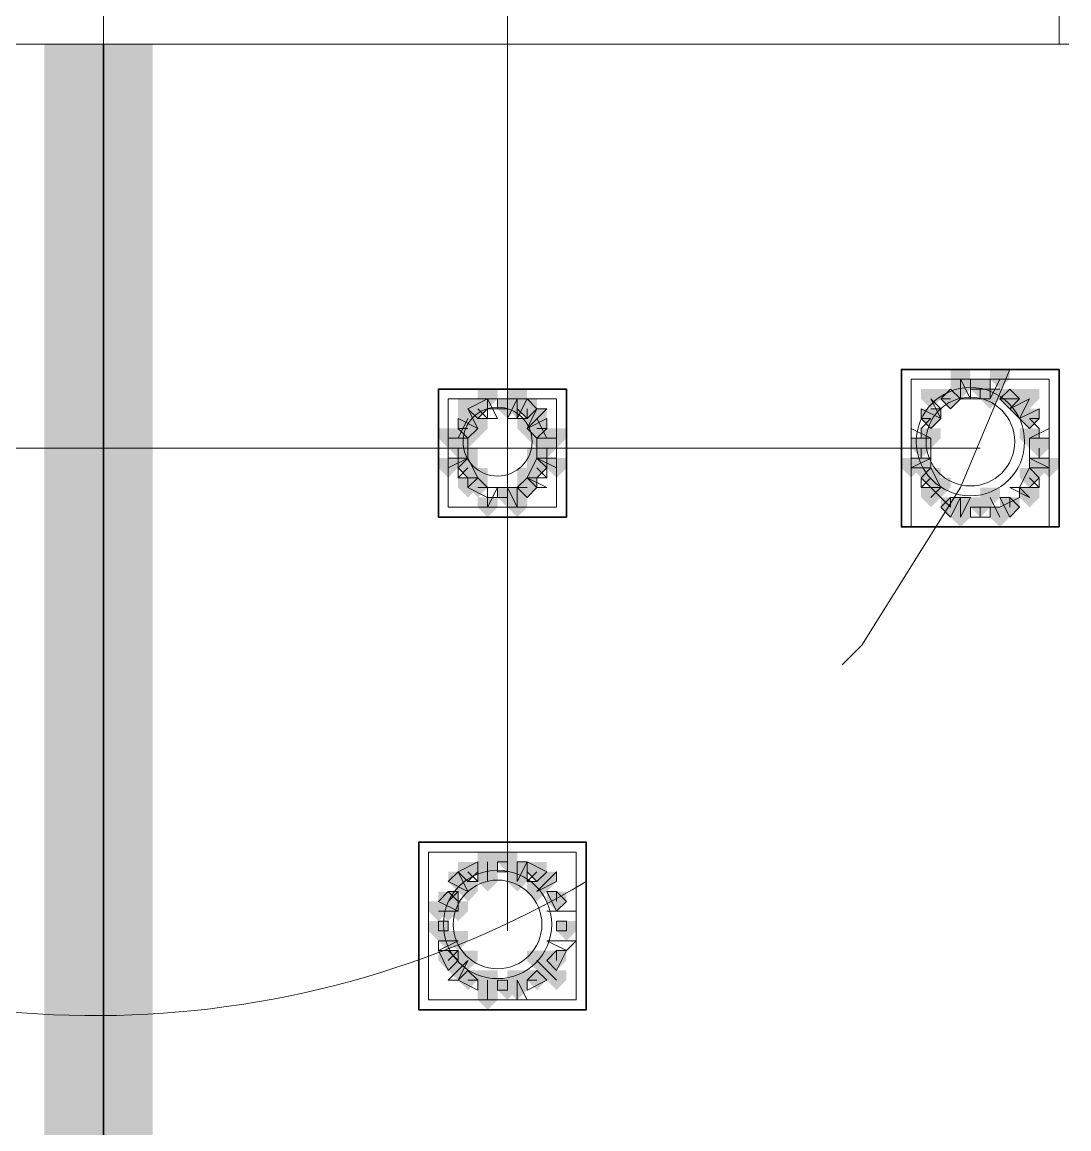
# Model space of a CAD drawing. Header units: millimetres. Extents: x 2315 to 4619, y 1334 to 1897.
# Drawn here: x 3877.55 to 3884.04, y 1547.98 to 1554.84 of the extents above; entities that cross this region are included whole.
import ezdxf

# ---------------------------------------------------------------- set-up
doc = ezdxf.new("R2010")
doc.units = ezdxf.units.MM
for name, color, linetype, true_color in [('PDF_10', 7, 'Continuous', 0x00b85c), ('PDF_AXIS', 7, 'Continuous', 0x00b85c), ('PDF_柱构件', 7, 'Continuous', 0x00b85c), ('PDF_转运站初步方案', 7, 'Continuous', 0x00b85c)]:
    doc.layers.add(name, color=color, linetype=linetype, true_color=true_color)
doc.layers.add('PDF_中心线层', color=1, linetype='Continuous')
doc.layers.add('PDF_粗实线层', color=7, linetype='Continuous')

msp = doc.modelspace()

# ---------------------------------------------------------------- hatches: boundary and pattern name
at = {"layer": 'PDF_10', "transparency": 33554559}
for points in [[(3883.4863, 1552.6298), (3883.4252, 1552.6298), (3883.4252, 1552.5687), (3883.4863, 1552.5076), (3883.5474, 1552.5687), (3883.5474, 1552.6298)], [(3883.4863, 1552.6298), (3883.4252, 1552.6298), (3883.4252, 1552.5687), (3883.4863, 1552.5076), (3883.5474, 1552.5687), (3883.5474, 1552.6298)], [(3880.3711, 1552.5076), (3880.3101, 1552.5076), (3880.3101, 1552.4466), (3880.3711, 1552.3855), (3880.4322, 1552.4466), (3880.4322, 1552.5076)], [(3880.3711, 1552.5076), (3880.3101, 1552.5076), (3880.3101, 1552.4466), (3880.3711, 1552.3855), (3880.4322, 1552.4466), (3880.4322, 1552.5076)], [(3880.5544, 1552.5076), (3880.4933, 1552.5076), (3880.4933, 1552.4466), (3880.5544, 1552.3855), (3880.6155, 1552.4466), (3880.6155, 1552.5076)], [(3880.5544, 1552.5076), (3880.4933, 1552.5076), (3880.4933, 1552.4466), (3880.5544, 1552.3855), (3880.6155, 1552.4466), (3880.6155, 1552.5076)], [(3880.6765, 1552.5076), (3880.6155, 1552.5076), (3880.6155, 1552.4466), (3880.6765, 1552.3855), (3880.7376, 1552.4466), (3880.7376, 1552.5076)], [(3880.6765, 1552.5076), (3880.6155, 1552.5076), (3880.6155, 1552.4466), (3880.6765, 1552.3855), (3880.7376, 1552.4466), (3880.7376, 1552.5076)], [(3883.303, 1552.5687), (3883.2419, 1552.5687), (3883.2419, 1552.5076), (3883.303, 1552.4466), (3883.3641, 1552.5076), (3883.3641, 1552.5687)], [(3883.303, 1552.5687), (3883.2419, 1552.5687), (3883.2419, 1552.5076), (3883.303, 1552.4466), (3883.3641, 1552.5076), (3883.3641, 1552.5687)], [(3883.303, 1552.5687), (3883.2419, 1552.5687), (3883.2419, 1552.5076), (3883.303, 1552.4466), (3883.3641, 1552.5076), (3883.3641, 1552.5687)], [(3883.6695, 1552.5687), (3883.6084, 1552.5687), (3883.6084, 1552.5076), (3883.6695, 1552.4466), (3883.7306, 1552.5076), (3883.7306, 1552.5687)], [(3883.6695, 1552.5687), (3883.6084, 1552.5687), (3883.6084, 1552.5076), (3883.6695, 1552.4466), (3883.7306, 1552.5076), (3883.7306, 1552.5687)], [(3883.6695, 1552.5687), (3883.6084, 1552.5687), (3883.6084, 1552.5076), (3883.6695, 1552.4466), (3883.7306, 1552.5076), (3883.7306, 1552.5687)], [(3883.1809, 1552.4466), (3883.1198, 1552.4466), (3883.1198, 1552.3855), (3883.1809, 1552.3244), (3883.2419, 1552.3855), (3883.2419, 1552.4466)], [(3883.1809, 1552.4466), (3883.1198, 1552.4466), (3883.1198, 1552.3855), (3883.1809, 1552.3244), (3883.2419, 1552.3855), (3883.2419, 1552.4466)], [(3883.7917, 1552.4466), (3883.7306, 1552.4466), (3883.7306, 1552.3855), (3883.7917, 1552.3244), (3883.8528, 1552.3855), (3883.8528, 1552.4466)], [(3883.7917, 1552.4466), (3883.7306, 1552.4466), (3883.7306, 1552.3855), (3883.7917, 1552.3244), (3883.8528, 1552.3855), (3883.8528, 1552.4466)], [(3880.3101, 1552.3855), (3880.249, 1552.3855), (3880.249, 1552.3244), (3880.3101, 1552.2633), (3880.3711, 1552.3244), (3880.3711, 1552.3855)], [(3880.3101, 1552.3855), (3880.249, 1552.3855), (3880.249, 1552.3244), (3880.3101, 1552.2633), (3880.3711, 1552.3244), (3880.3711, 1552.3855)], [(3880.7376, 1552.3855), (3880.6765, 1552.3855), (3880.6765, 1552.3244), (3880.7376, 1552.2633), (3880.7987, 1552.3244), (3880.7987, 1552.3855)], [(3880.7376, 1552.3855), (3880.6765, 1552.3855), (3880.6765, 1552.3244), (3880.7376, 1552.2633), (3880.7987, 1552.3244), (3880.7987, 1552.3855)], [(3880.249, 1552.2633), (3880.1879, 1552.2633), (3880.1879, 1552.2022), (3880.249, 1552.1412), (3880.3101, 1552.2022), (3880.3101, 1552.2633)], [(3880.249, 1552.2633), (3880.1879, 1552.2633), (3880.1879, 1552.2022), (3880.249, 1552.1412), (3880.3101, 1552.2022), (3880.3101, 1552.2633)], [(3880.249, 1552.2633), (3880.1879, 1552.2633), (3880.1879, 1552.2022), (3880.249, 1552.1412), (3880.3101, 1552.2022), (3880.3101, 1552.2633)], [(3880.7987, 1552.2633), (3880.7376, 1552.2633), (3880.7376, 1552.2022), (3880.7987, 1552.1412), (3880.8598, 1552.2022), (3880.8598, 1552.2633)], [(3880.7987, 1552.2633), (3880.7376, 1552.2633), (3880.7376, 1552.2022), (3880.7987, 1552.1412), (3880.8598, 1552.2022), (3880.8598, 1552.2633)], [(3880.7987, 1552.2633), (3880.7376, 1552.2633), (3880.7376, 1552.2022), (3880.7987, 1552.1412), (3880.8598, 1552.2022), (3880.8598, 1552.2633)], [(3883.1198, 1552.2633), (3883.0587, 1552.2633), (3883.0587, 1552.2022), (3883.1198, 1552.1412), (3883.1809, 1552.2022), (3883.1809, 1552.2633)], [(3883.1198, 1552.2633), (3883.0587, 1552.2633), (3883.0587, 1552.2022), (3883.1198, 1552.1412), (3883.1809, 1552.2022), (3883.1809, 1552.2633)], [(3883.8528, 1552.2633), (3883.7917, 1552.2633), (3883.7917, 1552.2022), (3883.8528, 1552.1412), (3883.9138, 1552.2022), (3883.9138, 1552.2633)], [(3883.8528, 1552.2633), (3883.7917, 1552.2633), (3883.7917, 1552.2022), (3883.8528, 1552.1412), (3883.9138, 1552.2022), (3883.9138, 1552.2633)], [(3883.8528, 1552.2633), (3883.7917, 1552.2633), (3883.7917, 1552.2022), (3883.8528, 1552.1412), (3883.9138, 1552.2022), (3883.9138, 1552.2633)], [(3880.3101, 1552.1412), (3880.249, 1552.1412), (3880.249, 1552.0801), (3880.3101, 1552.019), (3880.3711, 1552.0801), (3880.3711, 1552.1412)], [(3880.3101, 1552.1412), (3880.249, 1552.1412), (3880.249, 1552.0801), (3880.3101, 1552.019), (3880.3711, 1552.0801), (3880.3711, 1552.1412)], [(3880.7376, 1552.1412), (3880.6765, 1552.1412), (3880.6765, 1552.0801), (3880.7376, 1552.019), (3880.7987, 1552.0801), (3880.7987, 1552.1412)], [(3880.7376, 1552.1412), (3880.6765, 1552.1412), (3880.6765, 1552.0801), (3880.7376, 1552.019), (3880.7987, 1552.0801), (3880.7987, 1552.1412)], [(3883.1809, 1552.0801), (3883.1198, 1552.0801), (3883.1198, 1552.019), (3883.1809, 1551.9579), (3883.2419, 1552.019), (3883.2419, 1552.0801)], [(3883.1809, 1552.0801), (3883.1198, 1552.0801), (3883.1198, 1552.019), (3883.1809, 1551.9579), (3883.2419, 1552.019), (3883.2419, 1552.0801)], [(3883.7917, 1552.0801), (3883.7306, 1552.0801), (3883.7306, 1552.019), (3883.7917, 1551.9579), (3883.8528, 1552.019), (3883.8528, 1552.0801)], [(3883.7917, 1552.0801), (3883.7306, 1552.0801), (3883.7306, 1552.019), (3883.7917, 1551.9579), (3883.8528, 1552.019), (3883.8528, 1552.0801)], [(3880.3711, 1552.019), (3880.3101, 1552.019), (3880.3101, 1551.9579), (3880.3711, 1551.8968), (3880.4322, 1551.9579), (3880.4322, 1552.019)], [(3880.3711, 1552.019), (3880.3101, 1552.019), (3880.3101, 1551.9579), (3880.3711, 1551.8968), (3880.4322, 1551.9579), (3880.4322, 1552.019)], [(3880.5544, 1551.9579), (3880.4933, 1551.9579), (3880.4933, 1551.8968), (3880.5544, 1551.8357), (3880.6155, 1551.8968), (3880.6155, 1551.9579)], [(3880.5544, 1551.9579), (3880.4933, 1551.9579), (3880.4933, 1551.8968), (3880.5544, 1551.8357), (3880.6155, 1551.8968), (3880.6155, 1551.9579)], [(3880.6765, 1552.019), (3880.6155, 1552.019), (3880.6155, 1551.9579), (3880.6765, 1551.8968), (3880.7376, 1551.9579), (3880.7376, 1552.019)], [(3880.6765, 1552.019), (3880.6155, 1552.019), (3880.6155, 1551.9579), (3880.6765, 1551.8968), (3880.7376, 1551.9579), (3880.7376, 1552.019)], [(3880.6765, 1552.019), (3880.6155, 1552.019), (3880.6155, 1551.9579), (3880.6765, 1551.8968), (3880.7376, 1551.9579), (3880.7376, 1552.019)], [(3883.303, 1551.8968), (3883.2419, 1551.8968), (3883.2419, 1551.8357), (3883.303, 1551.7747), (3883.3641, 1551.8357), (3883.3641, 1551.8968)], [(3883.303, 1551.8968), (3883.2419, 1551.8968), (3883.2419, 1551.8357), (3883.303, 1551.7747), (3883.3641, 1551.8357), (3883.3641, 1551.8968)], [(3883.4863, 1551.8968), (3883.4252, 1551.8968), (3883.4252, 1551.8357), (3883.4863, 1551.7747), (3883.5474, 1551.8357), (3883.5474, 1551.8968)], [(3883.4863, 1551.8968), (3883.4252, 1551.8968), (3883.4252, 1551.8357), (3883.4863, 1551.7747), (3883.5474, 1551.8357), (3883.5474, 1551.8968)], [(3883.6695, 1551.8968), (3883.6084, 1551.8968), (3883.6084, 1551.8357), (3883.6695, 1551.7747), (3883.7306, 1551.8357), (3883.7306, 1551.8968)], [(3883.6695, 1551.8968), (3883.6084, 1551.8968), (3883.6084, 1551.8357), (3883.6695, 1551.7747), (3883.7306, 1551.8357), (3883.7306, 1551.8968)], [(3880.5544, 1549.6979), (3880.4933, 1549.6979), (3880.4933, 1549.6368), (3880.5544, 1549.5757), (3880.6155, 1549.6368), (3880.6155, 1549.6979)], [(3880.5544, 1549.6979), (3880.4933, 1549.6979), (3880.4933, 1549.6368), (3880.5544, 1549.5757), (3880.6155, 1549.6368), (3880.6155, 1549.6979)], [(3880.3101, 1549.6368), (3880.249, 1549.6368), (3880.249, 1549.5757), (3880.3101, 1549.5147), (3880.3711, 1549.5757), (3880.3711, 1549.6368)], [(3880.3101, 1549.6368), (3880.249, 1549.6368), (3880.249, 1549.5757), (3880.3101, 1549.5147), (3880.3711, 1549.5757), (3880.3711, 1549.6368)], [(3880.7376, 1549.6368), (3880.6765, 1549.6368), (3880.6765, 1549.5757), (3880.7376, 1549.5147), (3880.7987, 1549.5757), (3880.7987, 1549.6368)], [(3880.7376, 1549.6368), (3880.6765, 1549.6368), (3880.6765, 1549.5757), (3880.7376, 1549.5147), (3880.7987, 1549.5757), (3880.7987, 1549.6368)], [(3880.1879, 1549.4536), (3880.1268, 1549.4536), (3880.1268, 1549.3925), (3880.1879, 1549.3314), (3880.249, 1549.3925), (3880.249, 1549.4536)], [(3880.1879, 1549.4536), (3880.1268, 1549.4536), (3880.1268, 1549.3925), (3880.1879, 1549.3314), (3880.249, 1549.3925), (3880.249, 1549.4536)], [(3880.8598, 1549.4536), (3880.7987, 1549.4536), (3880.7987, 1549.3925), (3880.8598, 1549.3314), (3880.9209, 1549.3925), (3880.9209, 1549.4536)], [(3880.8598, 1549.4536), (3880.7987, 1549.4536), (3880.7987, 1549.3925), (3880.8598, 1549.3314), (3880.9209, 1549.3925), (3880.9209, 1549.4536)], [(3880.1268, 1549.2703), (3880.0657, 1549.2703), (3880.0657, 1549.2093), (3880.1268, 1549.1482), (3880.1879, 1549.2093), (3880.1879, 1549.2703)], [(3880.1268, 1549.2703), (3880.0657, 1549.2703), (3880.0657, 1549.2093), (3880.1268, 1549.1482), (3880.1879, 1549.2093), (3880.1879, 1549.2703)], [(3880.9209, 1549.2703), (3880.8598, 1549.2703), (3880.8598, 1549.2093), (3880.9209, 1549.1482), (3880.9819, 1549.2093), (3880.9819, 1549.2703)], [(3880.9209, 1549.2703), (3880.8598, 1549.2703), (3880.8598, 1549.2093), (3880.9209, 1549.1482), (3880.9819, 1549.2093), (3880.9819, 1549.2703)], [(3880.1879, 1549.0871), (3880.1268, 1549.0871), (3880.1268, 1549.026), (3880.1879, 1548.9649), (3880.249, 1549.026), (3880.249, 1549.0871)], [(3880.1879, 1549.0871), (3880.1268, 1549.0871), (3880.1268, 1549.026), (3880.1879, 1548.9649), (3880.249, 1549.026), (3880.249, 1549.0871)], [(3880.8598, 1549.0871), (3880.7987, 1549.0871), (3880.7987, 1549.026), (3880.8598, 1548.9649), (3880.9209, 1549.026), (3880.9209, 1549.0871)], [(3880.8598, 1549.0871), (3880.7987, 1549.0871), (3880.7987, 1549.026), (3880.8598, 1548.9649), (3880.9209, 1549.026), (3880.9209, 1549.0871)], [(3880.3101, 1548.9649), (3880.249, 1548.9649), (3880.249, 1548.9039), (3880.3101, 1548.8428), (3880.3711, 1548.9039), (3880.3711, 1548.9649)], [(3880.3101, 1548.9649), (3880.249, 1548.9649), (3880.249, 1548.9039), (3880.3101, 1548.8428), (3880.3711, 1548.9039), (3880.3711, 1548.9649)], [(3880.7376, 1548.9649), (3880.6765, 1548.9649), (3880.6765, 1548.9039), (3880.7376, 1548.8428), (3880.7987, 1548.9039), (3880.7987, 1548.9649)], [(3880.7376, 1548.9649), (3880.6765, 1548.9649), (3880.6765, 1548.9039), (3880.7376, 1548.8428), (3880.7987, 1548.9039), (3880.7987, 1548.9649)], [(3880.5544, 1548.9039), (3880.4933, 1548.9039), (3880.4933, 1548.8428), (3880.5544, 1548.7817), (3880.6155, 1548.8428), (3880.6155, 1548.9039)], [(3880.5544, 1548.9039), (3880.4933, 1548.9039), (3880.4933, 1548.8428), (3880.5544, 1548.7817), (3880.6155, 1548.8428), (3880.6155, 1548.9039)]]:
    msp.add_hatch(color=6, dxfattribs=at).paths.add_polyline_path(points)
at = {"layer": 'PDF_柱构件', "transparency": 33554559}
for points in [[(3883.3641, 1552.6909), (3883.303, 1552.6909), (3883.303, 1552.6298), (3883.3641, 1552.5687), (3883.4252, 1552.6298), (3883.4252, 1552.6909)], [(3883.6084, 1552.6909), (3883.5474, 1552.6909), (3883.5474, 1552.6298), (3883.6084, 1552.5687), (3883.6695, 1552.6298), (3883.6695, 1552.6909)], [(3883.3641, 1552.6298), (3883.303, 1552.6298), (3883.303, 1552.5687), (3883.3641, 1552.5076), (3883.4252, 1552.5687), (3883.4252, 1552.6298)], [(3880.3101, 1552.5076), (3880.249, 1552.5076), (3880.249, 1552.4466), (3880.3101, 1552.3855), (3880.3711, 1552.4466), (3880.3711, 1552.5076)], [(3880.4322, 1552.5687), (3880.3711, 1552.5687), (3880.3711, 1552.5076), (3880.4322, 1552.4466), (3880.4933, 1552.5076), (3880.4933, 1552.5687)], [(3880.6155, 1552.5687), (3880.5544, 1552.5687), (3880.5544, 1552.5076), (3880.6155, 1552.4466), (3880.6765, 1552.5076), (3880.6765, 1552.5687)], [(3880.6155, 1552.5076), (3880.5544, 1552.5076), (3880.5544, 1552.4466), (3880.6155, 1552.3855), (3880.6765, 1552.4466), (3880.6765, 1552.5076)], [(3883.1809, 1552.5687), (3883.1198, 1552.5687), (3883.1198, 1552.5076), (3883.1809, 1552.4466), (3883.2419, 1552.5076), (3883.2419, 1552.5687)], [(3883.5474, 1552.5687), (3883.4863, 1552.5687), (3883.4863, 1552.5076), (3883.5474, 1552.4466), (3883.6084, 1552.5076), (3883.6084, 1552.5687)], [(3883.7306, 1552.5076), (3883.6695, 1552.5076), (3883.6695, 1552.4466), (3883.7306, 1552.3855), (3883.7917, 1552.4466), (3883.7917, 1552.5076)], [(3883.7917, 1552.5687), (3883.7306, 1552.5687), (3883.7306, 1552.5076), (3883.7917, 1552.4466), (3883.8528, 1552.5076), (3883.8528, 1552.5687)], [(3880.3101, 1552.4466), (3880.249, 1552.4466), (3880.249, 1552.3855), (3880.3101, 1552.3244), (3880.3711, 1552.3855), (3880.3711, 1552.4466)], [(3880.7376, 1552.4466), (3880.6765, 1552.4466), (3880.6765, 1552.3855), (3880.7376, 1552.3244), (3880.7987, 1552.3855), (3880.7987, 1552.4466)], [(3880.3711, 1552.3855), (3880.3101, 1552.3855), (3880.3101, 1552.3244), (3880.3711, 1552.2633), (3880.4322, 1552.3244), (3880.4322, 1552.3855)], [(3880.6765, 1552.3855), (3880.6155, 1552.3855), (3880.6155, 1552.3244), (3880.6765, 1552.2633), (3880.7376, 1552.3244), (3880.7376, 1552.3855)], [(3880.1879, 1552.3244), (3880.1268, 1552.3244), (3880.1268, 1552.2633), (3880.1879, 1552.2022), (3880.249, 1552.2633), (3880.249, 1552.3244)], [(3880.249, 1552.3244), (3880.1879, 1552.3244), (3880.1879, 1552.2633), (3880.249, 1552.2022), (3880.3101, 1552.2633), (3880.3101, 1552.3244)], [(3880.3101, 1552.3244), (3880.249, 1552.3244), (3880.249, 1552.2633), (3880.3101, 1552.2022), (3880.3711, 1552.2633), (3880.3711, 1552.3244)], [(3880.7376, 1552.3244), (3880.6765, 1552.3244), (3880.6765, 1552.2633), (3880.7376, 1552.2022), (3880.7987, 1552.2633), (3880.7987, 1552.3244)], [(3880.7987, 1552.3244), (3880.7376, 1552.3244), (3880.7376, 1552.2633), (3880.7987, 1552.2022), (3880.8598, 1552.2633), (3880.8598, 1552.3244)], [(3880.8598, 1552.3244), (3880.7987, 1552.3244), (3880.7987, 1552.2633), (3880.8598, 1552.2022), (3880.9209, 1552.2633), (3880.9209, 1552.3244)], [(3883.1809, 1552.3244), (3883.1198, 1552.3244), (3883.1198, 1552.2633), (3883.1809, 1552.2022), (3883.2419, 1552.2633), (3883.2419, 1552.3244)], [(3883.7917, 1552.3244), (3883.7306, 1552.3244), (3883.7306, 1552.2633), (3883.7917, 1552.2022), (3883.8528, 1552.2633), (3883.8528, 1552.3244)], [(3880.3101, 1552.2022), (3880.249, 1552.2022), (3880.249, 1552.1412), (3880.3101, 1552.0801), (3880.3711, 1552.1412), (3880.3711, 1552.2022)], [(3880.7376, 1552.2022), (3880.6765, 1552.2022), (3880.6765, 1552.1412), (3880.7376, 1552.0801), (3880.7987, 1552.1412), (3880.7987, 1552.2022)], [(3880.1879, 1552.1412), (3880.1268, 1552.1412), (3880.1268, 1552.0801), (3880.1879, 1552.019), (3880.249, 1552.0801), (3880.249, 1552.1412)], [(3880.8598, 1552.1412), (3880.7987, 1552.1412), (3880.7987, 1552.0801), (3880.8598, 1552.019), (3880.9209, 1552.0801), (3880.9209, 1552.1412)], [(3883.0587, 1552.1412), (3882.9976, 1552.1412), (3882.9976, 1552.0801), (3883.0587, 1552.019), (3883.1198, 1552.0801), (3883.1198, 1552.1412)], [(3883.1198, 1552.1412), (3883.0587, 1552.1412), (3883.0587, 1552.0801), (3883.1198, 1552.019), (3883.1809, 1552.0801), (3883.1809, 1552.1412)], [(3883.8528, 1552.1412), (3883.7917, 1552.1412), (3883.7917, 1552.0801), (3883.8528, 1552.019), (3883.9138, 1552.0801), (3883.9138, 1552.1412)], [(3883.9138, 1552.1412), (3883.8528, 1552.1412), (3883.8528, 1552.0801), (3883.9138, 1552.019), (3883.9749, 1552.0801), (3883.9749, 1552.1412)], [(3880.3711, 1552.0801), (3880.3101, 1552.0801), (3880.3101, 1552.019), (3880.3711, 1551.9579), (3880.4322, 1552.019), (3880.4322, 1552.0801)], [(3880.6765, 1552.0801), (3880.6155, 1552.0801), (3880.6155, 1552.019), (3880.6765, 1551.9579), (3880.7376, 1552.019), (3880.7376, 1552.0801)], [(3880.3101, 1552.019), (3880.249, 1552.019), (3880.249, 1551.9579), (3880.3101, 1551.8968), (3880.3711, 1551.9579), (3880.3711, 1552.019)], [(3880.6155, 1551.9579), (3880.5544, 1551.9579), (3880.5544, 1551.8968), (3880.6155, 1551.8357), (3880.6765, 1551.8968), (3880.6765, 1551.9579)], [(3883.1809, 1551.9579), (3883.1198, 1551.9579), (3883.1198, 1551.8968), (3883.1809, 1551.8357), (3883.2419, 1551.8968), (3883.2419, 1551.9579)], [(3883.2419, 1552.019), (3883.1809, 1552.019), (3883.1809, 1551.9579), (3883.2419, 1551.8968), (3883.303, 1551.9579), (3883.303, 1552.019)], [(3883.5474, 1551.9579), (3883.4863, 1551.9579), (3883.4863, 1551.8968), (3883.5474, 1551.8357), (3883.6084, 1551.8968), (3883.6084, 1551.9579)], [(3883.7917, 1551.9579), (3883.7306, 1551.9579), (3883.7306, 1551.8968), (3883.7917, 1551.8357), (3883.8528, 1551.8968), (3883.8528, 1551.9579)], [(3880.4322, 1551.8968), (3880.3711, 1551.8968), (3880.3711, 1551.8357), (3880.4322, 1551.7747), (3880.4933, 1551.8357), (3880.4933, 1551.8968)], [(3880.6155, 1551.8968), (3880.5544, 1551.8968), (3880.5544, 1551.8357), (3880.6155, 1551.7747), (3880.6765, 1551.8357), (3880.6765, 1551.8968)], [(3883.3641, 1551.8968), (3883.303, 1551.8968), (3883.303, 1551.8357), (3883.3641, 1551.7747), (3883.4252, 1551.8357), (3883.4252, 1551.8968)], [(3883.3641, 1551.8357), (3883.303, 1551.8357), (3883.303, 1551.7747), (3883.3641, 1551.7136), (3883.4252, 1551.7747), (3883.4252, 1551.8357)], [(3883.6084, 1551.8357), (3883.5474, 1551.8357), (3883.5474, 1551.7747), (3883.6084, 1551.7136), (3883.6695, 1551.7747), (3883.6695, 1551.8357)], [(3880.4322, 1549.6979), (3880.3711, 1549.6979), (3880.3711, 1549.6368), (3880.4322, 1549.5757), (3880.4933, 1549.6368), (3880.4933, 1549.6979)], [(3880.4322, 1549.6368), (3880.3711, 1549.6368), (3880.3711, 1549.5757), (3880.4322, 1549.5147), (3880.4933, 1549.5757), (3880.4933, 1549.6368)], [(3880.6155, 1549.6368), (3880.5544, 1549.6368), (3880.5544, 1549.5757), (3880.6155, 1549.5147), (3880.6765, 1549.5757), (3880.6765, 1549.6368)], [(3880.249, 1549.5757), (3880.1879, 1549.5757), (3880.1879, 1549.5147), (3880.249, 1549.4536), (3880.3101, 1549.5147), (3880.3101, 1549.5757)], [(3880.4322, 1549.5757), (3880.3711, 1549.5757), (3880.3711, 1549.5147), (3880.4322, 1549.4536), (3880.4933, 1549.5147), (3880.4933, 1549.5757)], [(3880.6155, 1549.5757), (3880.5544, 1549.5757), (3880.5544, 1549.5147), (3880.6155, 1549.4536), (3880.6765, 1549.5147), (3880.6765, 1549.5757)], [(3880.7987, 1549.5757), (3880.7376, 1549.5757), (3880.7376, 1549.5147), (3880.7987, 1549.4536), (3880.8598, 1549.5147), (3880.8598, 1549.5757)], [(3880.3101, 1549.5147), (3880.249, 1549.5147), (3880.249, 1549.4536), (3880.3101, 1549.3925), (3880.3711, 1549.4536), (3880.3711, 1549.5147)], [(3880.7376, 1549.5147), (3880.6765, 1549.5147), (3880.6765, 1549.4536), (3880.7376, 1549.3925), (3880.7987, 1549.4536), (3880.7987, 1549.5147)], [(3880.1268, 1549.3925), (3880.0657, 1549.3925), (3880.0657, 1549.3314), (3880.1268, 1549.2703), (3880.1879, 1549.3314), (3880.1879, 1549.3925)], [(3880.1879, 1549.3925), (3880.1268, 1549.3925), (3880.1268, 1549.3314), (3880.1879, 1549.2703), (3880.249, 1549.3314), (3880.249, 1549.3925)], [(3880.249, 1549.3925), (3880.1879, 1549.3925), (3880.1879, 1549.3314), (3880.249, 1549.2703), (3880.3101, 1549.3314), (3880.3101, 1549.3925)], [(3880.1879, 1549.2093), (3880.1268, 1549.2093), (3880.1268, 1549.1482), (3880.1879, 1549.0871), (3880.249, 1549.1482), (3880.249, 1549.2093)], [(3880.249, 1549.2093), (3880.1879, 1549.2093), (3880.1879, 1549.1482), (3880.249, 1549.0871), (3880.3101, 1549.1482), (3880.3101, 1549.2093)], [(3880.3101, 1549.0871), (3880.249, 1549.0871), (3880.249, 1549.026), (3880.3101, 1548.9649), (3880.3711, 1549.026), (3880.3711, 1549.0871)], [(3880.7376, 1549.0871), (3880.6765, 1549.0871), (3880.6765, 1549.026), (3880.7376, 1548.9649), (3880.7987, 1549.026), (3880.7987, 1549.0871)], [(3880.249, 1549.026), (3880.1879, 1549.026), (3880.1879, 1548.9649), (3880.249, 1548.9039), (3880.3101, 1548.9649), (3880.3101, 1549.026)], [(3880.7987, 1549.026), (3880.7376, 1549.026), (3880.7376, 1548.9649), (3880.7987, 1548.9039), (3880.8598, 1548.9649), (3880.8598, 1549.026)], [(3880.4322, 1548.9649), (3880.3711, 1548.9649), (3880.3711, 1548.9039), (3880.4322, 1548.8428), (3880.4933, 1548.9039), (3880.4933, 1548.9649)], [(3880.6155, 1548.9649), (3880.5544, 1548.9649), (3880.5544, 1548.9039), (3880.6155, 1548.8428), (3880.6765, 1548.9039), (3880.6765, 1548.9649)], [(3880.8598, 1548.9649), (3880.7987, 1548.9649), (3880.7987, 1548.9039), (3880.8598, 1548.8428), (3880.9209, 1548.9039), (3880.9209, 1548.9649)], [(3880.4322, 1548.9039), (3880.3711, 1548.9039), (3880.3711, 1548.8428), (3880.4322, 1548.7817), (3880.4933, 1548.8428), (3880.4933, 1548.9039)], [(3880.6155, 1548.9039), (3880.5544, 1548.9039), (3880.5544, 1548.8428), (3880.6155, 1548.7817), (3880.6765, 1548.8428), (3880.6765, 1548.9039)], [(3880.4322, 1548.8428), (3880.3711, 1548.8428), (3880.3711, 1548.7817), (3880.4322, 1548.7206), (3880.4933, 1548.7817), (3880.4933, 1548.8428)]]:
    msp.add_hatch(color=6, dxfattribs=at).paths.add_polyline_path(points)
at = {"layer": 'PDF_粗实线层', "transparency": 33554559}
msp.add_hatch(color=256, dxfattribs=at).paths.add_polyline_path([(3878.3555, 1554.7066), (3877.6836, 1554.7066), (3877.6836, 1541.6963), (3878.3555, 1541.6963)])
at = {"layer": 'PDF_转运站初步方案', "transparency": 33554559}
for points in [[(3883.4863, 1552.6298), (3883.4252, 1552.6298), (3883.4252, 1552.5687), (3883.4863, 1552.5076), (3883.5474, 1552.5687), (3883.5474, 1552.6298)], [(3883.4863, 1552.6298), (3883.4252, 1552.6298), (3883.4252, 1552.5687), (3883.4863, 1552.5076), (3883.5474, 1552.5687), (3883.5474, 1552.6298)], [(3880.3711, 1552.5076), (3880.3101, 1552.5076), (3880.3101, 1552.4466), (3880.3711, 1552.3855), (3880.4322, 1552.4466), (3880.4322, 1552.5076)], [(3880.3711, 1552.5076), (3880.3101, 1552.5076), (3880.3101, 1552.4466), (3880.3711, 1552.3855), (3880.4322, 1552.4466), (3880.4322, 1552.5076)], [(3880.5544, 1552.5076), (3880.4933, 1552.5076), (3880.4933, 1552.4466), (3880.5544, 1552.3855), (3880.6155, 1552.4466), (3880.6155, 1552.5076)], [(3880.5544, 1552.5076), (3880.4933, 1552.5076), (3880.4933, 1552.4466), (3880.5544, 1552.3855), (3880.6155, 1552.4466), (3880.6155, 1552.5076)], [(3880.6765, 1552.5076), (3880.6155, 1552.5076), (3880.6155, 1552.4466), (3880.6765, 1552.3855), (3880.7376, 1552.4466), (3880.7376, 1552.5076)], [(3880.6765, 1552.5076), (3880.6155, 1552.5076), (3880.6155, 1552.4466), (3880.6765, 1552.3855), (3880.7376, 1552.4466), (3880.7376, 1552.5076)], [(3883.303, 1552.5687), (3883.2419, 1552.5687), (3883.2419, 1552.5076), (3883.303, 1552.4466), (3883.3641, 1552.5076), (3883.3641, 1552.5687)], [(3883.303, 1552.5687), (3883.2419, 1552.5687), (3883.2419, 1552.5076), (3883.303, 1552.4466), (3883.3641, 1552.5076), (3883.3641, 1552.5687)], [(3883.6695, 1552.5687), (3883.6084, 1552.5687), (3883.6084, 1552.5076), (3883.6695, 1552.4466), (3883.7306, 1552.5076), (3883.7306, 1552.5687)], [(3883.6695, 1552.5687), (3883.6084, 1552.5687), (3883.6084, 1552.5076), (3883.6695, 1552.4466), (3883.7306, 1552.5076), (3883.7306, 1552.5687)], [(3883.1809, 1552.4466), (3883.1198, 1552.4466), (3883.1198, 1552.3855), (3883.1809, 1552.3244), (3883.2419, 1552.3855), (3883.2419, 1552.4466)], [(3883.1809, 1552.4466), (3883.1198, 1552.4466), (3883.1198, 1552.3855), (3883.1809, 1552.3244), (3883.2419, 1552.3855), (3883.2419, 1552.4466)], [(3883.7917, 1552.4466), (3883.7306, 1552.4466), (3883.7306, 1552.3855), (3883.7917, 1552.3244), (3883.8528, 1552.3855), (3883.8528, 1552.4466)], [(3883.7917, 1552.4466), (3883.7306, 1552.4466), (3883.7306, 1552.3855), (3883.7917, 1552.3244), (3883.8528, 1552.3855), (3883.8528, 1552.4466)], [(3880.3101, 1552.3855), (3880.249, 1552.3855), (3880.249, 1552.3244), (3880.3101, 1552.2633), (3880.3711, 1552.3244), (3880.3711, 1552.3855)], [(3880.3101, 1552.3855), (3880.249, 1552.3855), (3880.249, 1552.3244), (3880.3101, 1552.2633), (3880.3711, 1552.3244), (3880.3711, 1552.3855)], [(3880.7376, 1552.3855), (3880.6765, 1552.3855), (3880.6765, 1552.3244), (3880.7376, 1552.2633), (3880.7987, 1552.3244), (3880.7987, 1552.3855)], [(3880.7376, 1552.3855), (3880.6765, 1552.3855), (3880.6765, 1552.3244), (3880.7376, 1552.2633), (3880.7987, 1552.3244), (3880.7987, 1552.3855)], [(3880.249, 1552.2633), (3880.1879, 1552.2633), (3880.1879, 1552.2022), (3880.249, 1552.1412), (3880.3101, 1552.2022), (3880.3101, 1552.2633)], [(3880.249, 1552.2633), (3880.1879, 1552.2633), (3880.1879, 1552.2022), (3880.249, 1552.1412), (3880.3101, 1552.2022), (3880.3101, 1552.2633)], [(3880.7987, 1552.2633), (3880.7376, 1552.2633), (3880.7376, 1552.2022), (3880.7987, 1552.1412), (3880.8598, 1552.2022), (3880.8598, 1552.2633)], [(3880.7987, 1552.2633), (3880.7376, 1552.2633), (3880.7376, 1552.2022), (3880.7987, 1552.1412), (3880.8598, 1552.2022), (3880.8598, 1552.2633)], [(3883.1198, 1552.2633), (3883.0587, 1552.2633), (3883.0587, 1552.2022), (3883.1198, 1552.1412), (3883.1809, 1552.2022), (3883.1809, 1552.2633)], [(3883.1198, 1552.2633), (3883.0587, 1552.2633), (3883.0587, 1552.2022), (3883.1198, 1552.1412), (3883.1809, 1552.2022), (3883.1809, 1552.2633)], [(3883.8528, 1552.2633), (3883.7917, 1552.2633), (3883.7917, 1552.2022), (3883.8528, 1552.1412), (3883.9138, 1552.2022), (3883.9138, 1552.2633)], [(3883.8528, 1552.2633), (3883.7917, 1552.2633), (3883.7917, 1552.2022), (3883.8528, 1552.1412), (3883.9138, 1552.2022), (3883.9138, 1552.2633)], [(3880.3101, 1552.1412), (3880.249, 1552.1412), (3880.249, 1552.0801), (3880.3101, 1552.019), (3880.3711, 1552.0801), (3880.3711, 1552.1412)], [(3880.3101, 1552.1412), (3880.249, 1552.1412), (3880.249, 1552.0801), (3880.3101, 1552.019), (3880.3711, 1552.0801), (3880.3711, 1552.1412)], [(3880.7376, 1552.1412), (3880.6765, 1552.1412), (3880.6765, 1552.0801), (3880.7376, 1552.019), (3880.7987, 1552.0801), (3880.7987, 1552.1412)], [(3880.7376, 1552.1412), (3880.6765, 1552.1412), (3880.6765, 1552.0801), (3880.7376, 1552.019), (3880.7987, 1552.0801), (3880.7987, 1552.1412)], [(3883.1809, 1552.0801), (3883.1198, 1552.0801), (3883.1198, 1552.019), (3883.1809, 1551.9579), (3883.2419, 1552.019), (3883.2419, 1552.0801)], [(3883.1809, 1552.0801), (3883.1198, 1552.0801), (3883.1198, 1552.019), (3883.1809, 1551.9579), (3883.2419, 1552.019), (3883.2419, 1552.0801)], [(3883.7917, 1552.0801), (3883.7306, 1552.0801), (3883.7306, 1552.019), (3883.7917, 1551.9579), (3883.8528, 1552.019), (3883.8528, 1552.0801)], [(3883.7917, 1552.0801), (3883.7306, 1552.0801), (3883.7306, 1552.019), (3883.7917, 1551.9579), (3883.8528, 1552.019), (3883.8528, 1552.0801)], [(3880.3711, 1552.019), (3880.3101, 1552.019), (3880.3101, 1551.9579), (3880.3711, 1551.8968), (3880.4322, 1551.9579), (3880.4322, 1552.019)], [(3880.3711, 1552.019), (3880.3101, 1552.019), (3880.3101, 1551.9579), (3880.3711, 1551.8968), (3880.4322, 1551.9579), (3880.4322, 1552.019)], [(3880.5544, 1551.9579), (3880.4933, 1551.9579), (3880.4933, 1551.8968), (3880.5544, 1551.8357), (3880.6155, 1551.8968), (3880.6155, 1551.9579)], [(3880.5544, 1551.9579), (3880.4933, 1551.9579), (3880.4933, 1551.8968), (3880.5544, 1551.8357), (3880.6155, 1551.8968), (3880.6155, 1551.9579)], [(3880.6765, 1552.019), (3880.6155, 1552.019), (3880.6155, 1551.9579), (3880.6765, 1551.8968), (3880.7376, 1551.9579), (3880.7376, 1552.019)], [(3880.6765, 1552.019), (3880.6155, 1552.019), (3880.6155, 1551.9579), (3880.6765, 1551.8968), (3880.7376, 1551.9579), (3880.7376, 1552.019)], [(3883.303, 1551.8968), (3883.2419, 1551.8968), (3883.2419, 1551.8357), (3883.303, 1551.7747), (3883.3641, 1551.8357), (3883.3641, 1551.8968)], [(3883.303, 1551.8968), (3883.2419, 1551.8968), (3883.2419, 1551.8357), (3883.303, 1551.7747), (3883.3641, 1551.8357), (3883.3641, 1551.8968)], [(3883.4863, 1551.8968), (3883.4252, 1551.8968), (3883.4252, 1551.8357), (3883.4863, 1551.7747), (3883.5474, 1551.8357), (3883.5474, 1551.8968)], [(3883.4863, 1551.8968), (3883.4252, 1551.8968), (3883.4252, 1551.8357), (3883.4863, 1551.7747), (3883.5474, 1551.8357), (3883.5474, 1551.8968)], [(3883.6695, 1551.8968), (3883.6084, 1551.8968), (3883.6084, 1551.8357), (3883.6695, 1551.7747), (3883.7306, 1551.8357), (3883.7306, 1551.8968)], [(3883.6695, 1551.8968), (3883.6084, 1551.8968), (3883.6084, 1551.8357), (3883.6695, 1551.7747), (3883.7306, 1551.8357), (3883.7306, 1551.8968)], [(3880.5544, 1549.6979), (3880.4933, 1549.6979), (3880.4933, 1549.6368), (3880.5544, 1549.5757), (3880.6155, 1549.6368), (3880.6155, 1549.6979)], [(3880.5544, 1549.6979), (3880.4933, 1549.6979), (3880.4933, 1549.6368), (3880.5544, 1549.5757), (3880.6155, 1549.6368), (3880.6155, 1549.6979)], [(3880.3101, 1549.6368), (3880.249, 1549.6368), (3880.249, 1549.5757), (3880.3101, 1549.5147), (3880.3711, 1549.5757), (3880.3711, 1549.6368)], [(3880.3101, 1549.6368), (3880.249, 1549.6368), (3880.249, 1549.5757), (3880.3101, 1549.5147), (3880.3711, 1549.5757), (3880.3711, 1549.6368)], [(3880.7376, 1549.6368), (3880.6765, 1549.6368), (3880.6765, 1549.5757), (3880.7376, 1549.5147), (3880.7987, 1549.5757), (3880.7987, 1549.6368)], [(3880.7376, 1549.6368), (3880.6765, 1549.6368), (3880.6765, 1549.5757), (3880.7376, 1549.5147), (3880.7987, 1549.5757), (3880.7987, 1549.6368)], [(3880.1879, 1549.4536), (3880.1268, 1549.4536), (3880.1268, 1549.3925), (3880.1879, 1549.3314), (3880.249, 1549.3925), (3880.249, 1549.4536)], [(3880.1879, 1549.4536), (3880.1268, 1549.4536), (3880.1268, 1549.3925), (3880.1879, 1549.3314), (3880.249, 1549.3925), (3880.249, 1549.4536)], [(3880.8598, 1549.4536), (3880.7987, 1549.4536), (3880.7987, 1549.3925), (3880.8598, 1549.3314), (3880.9209, 1549.3925), (3880.9209, 1549.4536)], [(3880.8598, 1549.4536), (3880.7987, 1549.4536), (3880.7987, 1549.3925), (3880.8598, 1549.3314), (3880.9209, 1549.3925), (3880.9209, 1549.4536)], [(3880.1268, 1549.2703), (3880.0657, 1549.2703), (3880.0657, 1549.2093), (3880.1268, 1549.1482), (3880.1879, 1549.2093), (3880.1879, 1549.2703)], [(3880.1268, 1549.2703), (3880.0657, 1549.2703), (3880.0657, 1549.2093), (3880.1268, 1549.1482), (3880.1879, 1549.2093), (3880.1879, 1549.2703)], [(3880.9209, 1549.2703), (3880.8598, 1549.2703), (3880.8598, 1549.2093), (3880.9209, 1549.1482), (3880.9819, 1549.2093), (3880.9819, 1549.2703)], [(3880.9209, 1549.2703), (3880.8598, 1549.2703), (3880.8598, 1549.2093), (3880.9209, 1549.1482), (3880.9819, 1549.2093), (3880.9819, 1549.2703)], [(3880.1879, 1549.0871), (3880.1268, 1549.0871), (3880.1268, 1549.026), (3880.1879, 1548.9649), (3880.249, 1549.026), (3880.249, 1549.0871)], [(3880.1879, 1549.0871), (3880.1268, 1549.0871), (3880.1268, 1549.026), (3880.1879, 1548.9649), (3880.249, 1549.026), (3880.249, 1549.0871)], [(3880.8598, 1549.0871), (3880.7987, 1549.0871), (3880.7987, 1549.026), (3880.8598, 1548.9649), (3880.9209, 1549.026), (3880.9209, 1549.0871)], [(3880.8598, 1549.0871), (3880.7987, 1549.0871), (3880.7987, 1549.026), (3880.8598, 1548.9649), (3880.9209, 1549.026), (3880.9209, 1549.0871)], [(3880.3101, 1548.9649), (3880.249, 1548.9649), (3880.249, 1548.9039), (3880.3101, 1548.8428), (3880.3711, 1548.9039), (3880.3711, 1548.9649)], [(3880.3101, 1548.9649), (3880.249, 1548.9649), (3880.249, 1548.9039), (3880.3101, 1548.8428), (3880.3711, 1548.9039), (3880.3711, 1548.9649)], [(3880.7376, 1548.9649), (3880.6765, 1548.9649), (3880.6765, 1548.9039), (3880.7376, 1548.8428), (3880.7987, 1548.9039), (3880.7987, 1548.9649)], [(3880.7376, 1548.9649), (3880.6765, 1548.9649), (3880.6765, 1548.9039), (3880.7376, 1548.8428), (3880.7987, 1548.9039), (3880.7987, 1548.9649)], [(3880.5544, 1548.9039), (3880.4933, 1548.9039), (3880.4933, 1548.8428), (3880.5544, 1548.7817), (3880.6155, 1548.8428), (3880.6155, 1548.9039)], [(3880.5544, 1548.9039), (3880.4933, 1548.9039), (3880.4933, 1548.8428), (3880.5544, 1548.7817), (3880.6155, 1548.8428), (3880.6155, 1548.9039)]]:
    msp.add_hatch(color=6, dxfattribs=at).paths.add_polyline_path(points)

# ---------------------------------------------------------------- linework, layer by layer
at = {"layer": 'PDF_10', "color": 6, "lineweight": 18}
for points in [[(3880.4933, 1552.4466), (3880.5544, 1552.4466), (3880.5544, 1552.5076)], [(3883.2419, 1552.5076), (3883.303, 1552.5076)], [(3883.4252, 1552.5687), (3883.5474, 1552.5687)], [(3883.4863, 1552.5076), (3883.4863, 1552.5687)], [(3883.6084, 1552.5076), (3883.7306, 1552.5076)], [(3880.3711, 1552.3855), (3880.4322, 1552.4466)], [(3880.4322, 1552.3855), (3880.3711, 1552.4466)], [(3880.6155, 1552.4466), (3880.6765, 1552.3855), (3880.6765, 1552.4466)], [(3880.249, 1552.2633), (3880.3101, 1552.3855)], [(3880.7376, 1552.3855), (3880.7987, 1552.2633)], [(3883.1198, 1552.3244), (3883.1809, 1552.3855), (3883.1198, 1552.3855)], [(3883.8528, 1552.3855), (3883.7917, 1552.3855), (3883.8528, 1552.3244)], [(3880.3101, 1552.3244), (3880.249, 1552.3244)], [(3880.7376, 1552.3244), (3880.7987, 1552.3244)], [(3880.249, 1552.1412), (3880.249, 1552.2022)], [(3880.7987, 1552.2022), (3880.7987, 1552.1412)], [(3883.1198, 1552.1412), (3883.1198, 1552.2022), (3883.0587, 1552.2022)], [(3883.8528, 1552.2022), (3883.8528, 1552.1412)], [(3880.3101, 1552.019), (3880.249, 1552.0801)], [(3880.3101, 1552.0801), (3880.249, 1552.019)], [(3880.7987, 1552.0801), (3880.7376, 1552.019)], [(3880.7376, 1552.0801), (3880.7987, 1552.019)], [(3880.3711, 1551.9579), (3880.4322, 1551.9579), (3880.3711, 1551.9579)], [(3880.5544, 1551.9579), (3880.5544, 1551.8968), (3880.4933, 1551.8968)], [(3880.6765, 1551.9579), (3880.6155, 1551.9579)], [(3883.1809, 1551.9579), (3883.1198, 1552.019)], [(3883.1809, 1552.019), (3883.1198, 1551.9579)], [(3883.8528, 1552.019), (3883.7917, 1551.9579)], [(3883.7917, 1552.019), (3883.8528, 1551.9579)], [(3883.303, 1551.8968), (3883.303, 1551.8357), (3883.2419, 1551.8968)], [(3883.7306, 1551.8968), (3883.6084, 1551.8357)], [(3883.6695, 1551.8968), (3883.6695, 1551.8357)], [(3883.5474, 1551.8357), (3883.4252, 1551.8357)], [(3883.4863, 1551.8357), (3883.4863, 1551.7747)], [(3880.5544, 1549.5757), (3880.5544, 1549.6368), (3880.4933, 1549.6368)], [(3880.3711, 1549.5757), (3880.3101, 1549.5147)], [(3880.3711, 1549.5147), (3880.3101, 1549.5757)], [(3880.7376, 1549.5147), (3880.6765, 1549.5757)], [(3880.6765, 1549.5147), (3880.7376, 1549.5757)], [(3880.249, 1549.4536), (3880.1879, 1549.3925)], [(3880.249, 1549.3925), (3880.1879, 1549.4536)], [(3880.8598, 1549.4536), (3880.8598, 1549.3925), (3880.8598, 1549.4536)], [(3880.1268, 1549.2703), (3880.1268, 1549.2093), (3880.1879, 1549.2093)], [(3880.8598, 1549.2093), (3880.9209, 1549.2093), (3880.9209, 1549.2703)], [(3880.1879, 1549.0871), (3880.249, 1549.026)], [(3880.249, 1549.0871), (3880.1879, 1549.026)], [(3880.8598, 1549.026), (3880.8598, 1549.0871), (3880.8598, 1549.026)], [(3880.3101, 1548.9039), (3880.3711, 1548.9039), (3880.3101, 1548.9039)], [(3880.4933, 1548.8428), (3880.5544, 1548.8428), (3880.5544, 1548.9039)], [(3880.7376, 1548.9039), (3880.6765, 1548.9039), (3880.7376, 1548.9039)]]:
    msp.add_lwpolyline(points, dxfattribs=at)
at = {"layer": 'PDF_AXIS', "color": 6, "lineweight": 18}
for points in [[(3883.9138, 1551.7136), (3883.9138, 1552.6298), (3883.0587, 1552.6298), (3883.0587, 1551.7136)], [(3880.8598, 1551.8357), (3880.8598, 1552.5076), (3880.1879, 1552.5076), (3880.1879, 1551.8357)], [(3880.0657, 1548.7817), (3880.0657, 1549.6979), (3880.9819, 1549.6979), (3880.9819, 1548.7817)]]:
    msp.add_lwpolyline(points, close=True, dxfattribs=at)
at = {"layer": 'PDF_中心线层', "color": 6, "lineweight": 18}
for points in [[(3883.9749, 1554.7066), (3883.9749, 1555.2563), (3883.7917, 1556.3557), (3883.3641, 1557.4552), (3882.7533, 1558.3714), (3881.9592, 1559.2266), (3881.043, 1559.8985), (3880.0046, 1560.3871), (3878.9052, 1560.6314), (3877.7446, 1560.6925), (3876.5841, 1560.5093), (3875.5457, 1560.1428), (3874.996, 1559.8374)], [(3880.5544, 1549.2093), (3880.5544, 1560.1428)], [(3872.003, 1554.7066), (3884.036, 1554.7066), (3872.003, 1554.7066)], [(3882.6311, 1550.8584), (3882.7533, 1550.9806), (3883.3641, 1551.9579), (3883.6695, 1552.6909)], [(3883.4863, 1552.2022), (3872.5528, 1552.2022)]]:
    msp.add_lwpolyline(points, dxfattribs=at)
msp.add_lwpolyline([(3878.0501, 1560.6925), (3878.0501, 1548.6595)], close=True, dxfattribs=at)
msp.add_arc((3877.9989, 1554.6804), 5.9959, 179.7499, 300.5105, dxfattribs=at)
at = {"layer": 'PDF_柱构件', "color": 6, "lineweight": 18}
for points in [[(3883.3641, 1552.6298), (3883.3641, 1552.5076), (3883.4252, 1552.5076)], [(3883.4252, 1552.5076), (3883.5474, 1552.5076), (3883.5474, 1552.6298), (3883.4252, 1552.6298)], [(3883.6084, 1552.6298), (3883.5474, 1552.5076)], [(3880.3711, 1552.3855), (3880.4322, 1552.3855), (3880.4322, 1552.5076), (3880.3101, 1552.4466)], [(3880.4322, 1552.5076), (3880.4322, 1552.3855), (3880.4933, 1552.3855)], [(3880.4933, 1552.4466), (3880.5544, 1552.4466), (3880.5544, 1552.5076), (3880.4933, 1552.5076)], [(3880.6155, 1552.5076), (3880.5544, 1552.3855), (3880.6155, 1552.3855)], [(3880.6155, 1552.3855), (3880.6765, 1552.3855), (3880.7376, 1552.4466), (3880.6765, 1552.5076)], [(3883.1809, 1552.5076), (3883.2419, 1552.3855), (3883.2419, 1552.4466)], [(3883.303, 1552.4466), (3883.3641, 1552.5076), (3883.303, 1552.5687), (3883.2419, 1552.5076)], [(3883.6084, 1552.5076), (3883.6695, 1552.4466), (3883.7306, 1552.5076), (3883.6695, 1552.5687)], [(3883.7917, 1552.5076), (3883.6695, 1552.4466), (3883.7306, 1552.3855)], [(3880.3101, 1552.4466), (3880.3711, 1552.3244)], [(3880.7376, 1552.4466), (3880.6765, 1552.3244), (3880.7987, 1552.4466)], [(3883.1809, 1552.3244), (3883.2419, 1552.3855), (3883.1198, 1552.4466), (3883.1198, 1552.3855)], [(3883.7306, 1552.3855), (3883.7917, 1552.3244), (3883.8528, 1552.3855), (3883.8528, 1552.4466)], [(3880.3101, 1552.2633), (3880.3711, 1552.3244), (3880.249, 1552.3855), (3880.249, 1552.3244)], [(3880.6765, 1552.3244), (3880.7376, 1552.2633), (3880.7987, 1552.3244), (3880.7987, 1552.3855)], [(3883.0587, 1552.2633), (3883.1809, 1552.2633), (3883.0587, 1552.3244)], [(3883.9138, 1552.3244), (3883.7917, 1552.2633), (3883.9138, 1552.2633)], [(3880.1879, 1552.2633), (3880.3101, 1552.2633)], [(3880.3101, 1552.1412), (3880.3101, 1552.2633), (3880.1879, 1552.2633), (3880.1879, 1552.1412)], [(3880.8598, 1552.2633), (3880.7376, 1552.2633)], [(3880.7376, 1552.2633), (3880.7376, 1552.1412), (3880.8598, 1552.1412), (3880.8598, 1552.2633)], [(3883.1809, 1552.1412), (3883.1809, 1552.2633), (3883.0587, 1552.2633), (3883.0587, 1552.1412)], [(3883.7917, 1552.2633), (3883.7917, 1552.1412), (3883.9138, 1552.1412), (3883.9138, 1552.2633)], [(3880.1879, 1552.0801), (3880.3101, 1552.1412)], [(3880.3711, 1552.019), (3880.3101, 1552.1412), (3880.249, 1552.0801), (3880.249, 1552.019)], [(3880.7376, 1552.1412), (3880.6765, 1552.019), (3880.7987, 1552.019), (3880.7987, 1552.0801)], [(3880.8598, 1552.0801), (3880.7376, 1552.1412)], [(3883.0587, 1552.0801), (3883.1809, 1552.0801), (3883.1809, 1552.1412)], [(3883.9138, 1552.0801), (3883.7917, 1552.1412), (3883.7917, 1552.0801)], [(3883.2419, 1551.9579), (3883.1809, 1552.0801), (3883.1198, 1552.019), (3883.1198, 1551.9579)], [(3883.7917, 1552.0801), (3883.7306, 1551.9579), (3883.8528, 1551.9579), (3883.8528, 1552.019)], [(3880.3101, 1551.9579), (3880.3711, 1552.019)], [(3880.4322, 1551.9579), (3880.3711, 1552.019), (3880.3101, 1551.9579), (3880.4322, 1551.8968)], [(3880.4322, 1551.8357), (3880.4933, 1551.9579), (3880.4322, 1551.9579)], [(3880.5544, 1551.9579), (3880.4933, 1551.9579), (3880.4933, 1551.8968), (3880.5544, 1551.8968)], [(3880.6155, 1551.8357), (3880.6155, 1551.9579), (3880.5544, 1551.9579)], [(3880.6765, 1552.019), (3880.6155, 1551.9579), (3880.6765, 1551.8968), (3880.7376, 1551.9579)], [(3880.7987, 1551.9579), (3880.6765, 1552.019), (3880.7376, 1551.9579)], [(3883.1809, 1551.8968), (3883.2419, 1551.9579)], [(3883.7917, 1551.8968), (3883.7306, 1551.9579), (3883.6695, 1551.9579)], [(3883.3641, 1551.8968), (3883.303, 1551.8968), (3883.2419, 1551.8357), (3883.303, 1551.7747)], [(3883.3641, 1551.7747), (3883.4252, 1551.8968), (3883.3641, 1551.8968)], [(3883.6084, 1551.7747), (3883.5474, 1551.8968)], [(3883.6695, 1551.8968), (3883.6084, 1551.8968), (3883.6695, 1551.7747), (3883.7306, 1551.8357)], [(3883.5474, 1551.8357), (3883.4252, 1551.8357), (3883.4252, 1551.7747), (3883.5474, 1551.7747)], [(3880.3711, 1549.5147), (3880.3101, 1549.5147), (3880.249, 1549.5757), (3880.3711, 1549.6368)], [(3880.4322, 1549.6368), (3880.4322, 1549.5147)], [(3880.5544, 1549.5757), (3880.4933, 1549.5757), (3880.4933, 1549.6368), (3880.5544, 1549.6368)], [(3880.6765, 1549.6368), (3880.6155, 1549.5147), (3880.6155, 1549.6368)], [(3880.7376, 1549.5147), (3880.6765, 1549.5147), (3880.6765, 1549.6368), (3880.7987, 1549.5757)], [(3880.249, 1549.5757), (3880.3101, 1549.4536), (3880.1879, 1549.5147)], [(3880.8598, 1549.5147), (3880.7376, 1549.4536), (3880.8598, 1549.5757)], [(3880.249, 1549.4536), (3880.249, 1549.3314), (3880.1268, 1549.3925), (3880.1879, 1549.4536)], [(3880.8598, 1549.3314), (3880.7987, 1549.4536), (3880.8598, 1549.4536), (3880.9209, 1549.3925)], [(3880.1268, 1549.3314), (3880.249, 1549.3314)], [(3880.9819, 1549.3314), (3880.8598, 1549.3314), (3880.7987, 1549.3314), (3880.9209, 1549.3314)], [(3880.1879, 1549.2703), (3880.1879, 1549.2093), (3880.1268, 1549.2093), (3880.1268, 1549.2703)], [(3880.8598, 1549.2093), (3880.8598, 1549.2703), (3880.9209, 1549.2703), (3880.9209, 1549.2093)], [(3880.1268, 1549.1482), (3880.249, 1549.1482), (3880.1268, 1549.0871)], [(3880.9209, 1549.0871), (3880.7987, 1549.1482), (3880.8598, 1549.1482), (3880.9819, 1549.1482)], [(3880.249, 1549.0871), (3880.249, 1549.026), (3880.1879, 1548.9649), (3880.1268, 1549.0871)], [(3880.7987, 1549.026), (3880.8598, 1549.0871), (3880.9209, 1549.0871), (3880.8598, 1548.9649)], [(3880.1879, 1548.9039), (3880.3101, 1549.026), (3880.249, 1548.9039)], [(3880.8598, 1548.9039), (3880.7376, 1549.026)], [(3880.3101, 1548.9649), (3880.3711, 1548.9039), (3880.3711, 1548.8428), (3880.249, 1548.9039)], [(3880.6765, 1548.9039), (3880.7376, 1548.9649), (3880.7987, 1548.9039), (3880.6765, 1548.8428)], [(3880.4322, 1548.7817), (3880.4322, 1548.9039)], [(3880.4933, 1548.9039), (3880.5544, 1548.9039), (3880.5544, 1548.8428), (3880.4933, 1548.8428)], [(3880.6155, 1548.7817), (3880.6155, 1548.9039), (3880.6765, 1548.7817)]]:
    msp.add_lwpolyline(points, close=True, dxfattribs=at)
for points in [[(3883.5474, 1552.5687), (3883.6084, 1552.5687)], [(3880.4322, 1552.4466), (3880.4933, 1552.4466)], [(3883.1809, 1552.4466), (3883.2419, 1552.4466)], [(3883.1198, 1552.2633), (3883.1198, 1552.3244)], [(3883.8528, 1552.3244), (3883.8528, 1552.2633)], [(3880.249, 1552.0801), (3880.249, 1552.1412)], [(3880.7987, 1552.1412), (3880.7987, 1552.0801)], [(3880.3101, 1551.9579), (3880.3101, 1552.019)], [(3880.7376, 1552.019), (3880.7376, 1551.9579)], [(3883.2419, 1551.8968), (3883.1809, 1551.9579)], [(3883.7306, 1551.9579), (3883.7306, 1551.8968)], [(3880.4933, 1551.8968), (3880.4322, 1551.8968)], [(3883.6084, 1551.8357), (3883.5474, 1551.8357)], [(3880.9209, 1549.3314), (3880.8598, 1549.3314)], [(3880.8598, 1549.1482), (3880.9209, 1549.1482)]]:
    msp.add_lwpolyline(points, dxfattribs=at)
at = {"layer": 'PDF_粗实线层', "lineweight": 35}
msp.add_lwpolyline([(3878.0501, 1541.6963), (3878.0501, 1554.7066)], dxfattribs=at)
at = {"layer": 'PDF_粗实线层', "color": 6, "lineweight": 35}
for points in [[(3883.9749, 1551.7136), (3883.9749, 1552.6909), (3882.9976, 1552.6909), (3882.9976, 1551.7136)], [(3880.9209, 1551.7747), (3880.1268, 1551.7747), (3880.1268, 1552.5687), (3880.9209, 1552.5687)], [(3880.0046, 1548.7206), (3880.0046, 1549.759), (3881.043, 1549.759), (3881.043, 1548.7206)]]:
    msp.add_lwpolyline(points, close=True, dxfattribs=at)
at = {"layer": 'PDF_转运站初步方案', "color": 6, "lineweight": 18}
for centre, radius in [((3883.4256, 1552.2426), 0.3359), ((3883.4256, 1552.2426), 0.2749), ((3880.4936, 1552.2426), 0.2138), ((3880.4936, 1552.2426), 0.2138), ((3880.4936, 1549.2495), 0.3359), ((3880.4936, 1549.2495), 0.2749)]:
    msp.add_circle(centre, radius, dxfattribs=at)

doc.saveas('drawing.dxf')
